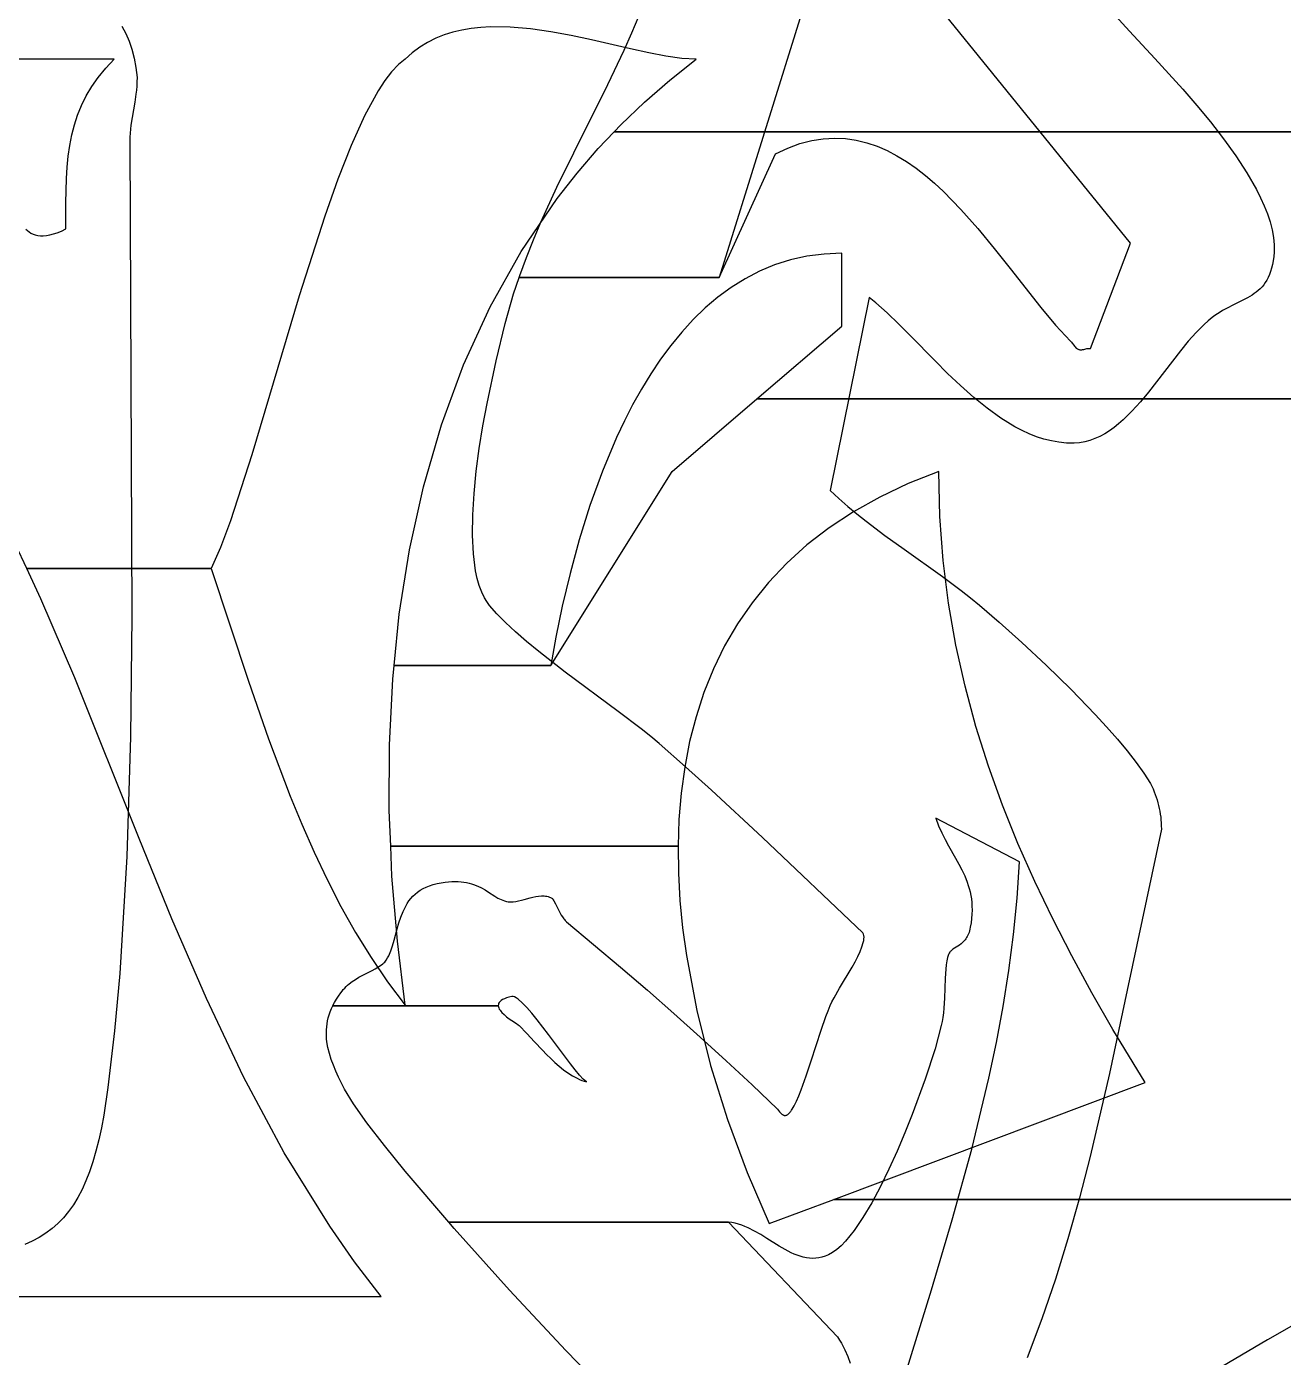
# Model space of a CAD drawing. Extents: x 111.8 to 210.7, y -80.1 to -34.2.
# Drawn here: x 196.335 to 198.163, y -74.166 to -72.232 of the extents above; entities that cross this region are included whole.
import ezdxf

# ---------------------------------------------------------------- set-up
doc = ezdxf.new("R2010")
doc.units = 0
doc.layers.add('BLACK', color=7, linetype='CONTINUOUS')

msp = doc.modelspace()

# ---------------------------------------------------------------- linework, layer by layer
at = {"layer": 'BLACK', "linetype": 'CONTINUOUS'}
for p, q in [((197.519593, -72.027651), (197.342323, -72.596505)), ((197.940281, -72.546234), (197.519593, -72.027651)), ((197.215194, -72.240719), (197.225906, -72.215505)), ((197.908531, -72.204922), (197.938844, -72.238388)), ((196.473466, -72.231218), (196.479167, -72.241472)), ((196.479167, -72.241472), (196.484148, -72.252583)), ((196.955048, -72.239663), (196.942307, -72.243644)), ((196.968177, -72.236573), (196.955048, -72.239663)), ((196.981655, -72.234316), (196.968177, -72.236573)), ((196.995442, -72.232834), (196.981655, -72.234316)), ((197.009501, -72.232068), (196.995442, -72.232834)), ((197.038277, -72.232456), (197.009501, -72.232068)), ((197.067673, -72.235013), (197.038277, -72.232456)), ((197.097379, -72.239276), (197.067673, -72.235013)), ((197.127085, -72.244778), (197.097379, -72.239276)), ((197.203954, -72.265781), (197.215194, -72.240719)), ((197.938844, -72.238388), (197.975917, -72.278179)), ((196.484148, -72.252583), (196.488348, -72.264545)), ((196.918141, -72.254513), (196.906795, -72.261517)), ((196.929992, -72.248575), (196.918141, -72.254513)), ((196.942307, -72.243644), (196.929992, -72.248575)), ((197.156481, -72.251055), (197.127085, -72.244778)), ((197.213104, -72.264074), (197.156481, -72.251055)), ((196.462538, -72.278956), (196.180393, -72.278956)), ((196.450122, -72.292191), (196.462538, -72.278956)), ((196.488348, -72.264545), (196.491706, -72.277351)), ((196.491706, -72.277351), (196.494162, -72.290993)), ((196.885767, -72.278954), (196.875849, -72.286884)), ((196.89599, -72.269644), (196.885767, -72.278954)), ((196.906795, -72.261517), (196.89599, -72.269644)), ((197.180265, -72.315592), (197.203954, -72.265781)), ((197.23971, -72.269887), (197.213104, -72.264074)), ((197.264767, -72.274614), (197.23971, -72.269887)), ((197.287964, -72.277791), (197.264767, -72.274614)), ((197.270341, -72.309426), (197.308991, -72.278954)), ((197.308991, -72.278954), (197.287964, -72.277791)), ((197.975917, -72.278179), (198.016338, -72.322683)), ((196.439255, -72.305476), (196.450122, -72.292191)), ((196.494162, -72.290993), (196.495656, -72.305464)), ((196.865937, -72.297346), (196.856038, -72.310184)), ((196.875849, -72.286884), (196.865937, -72.297346)), ((196.421758, -72.33241), (196.429835, -72.318866)), ((196.429835, -72.318866), (196.439255, -72.305476)), ((196.495201, -72.318016), (196.49468, -72.324061)), ((196.495537, -72.311823), (196.495201, -72.318016)), ((196.495656, -72.305464), (196.495537, -72.311823)), ((196.856038, -72.310184), (196.846158, -72.325244)), ((197.130656, -72.414935), (197.180265, -72.315592)), ((197.233718, -72.341286), (197.270341, -72.309426)), ((196.414921, -72.346161), (196.421758, -72.33241)), ((196.494003, -72.329979), (196.492308, -72.341508)), ((196.49468, -72.324061), (196.494003, -72.329979)), ((196.846158, -72.325244), (196.826483, -72.361408)), ((198.016338, -72.322683), (198.036739, -72.346198)), ((196.409221, -72.36017), (196.414921, -72.346161)), ((196.490364, -72.352758), (196.488421, -72.363884)), ((196.492308, -72.341508), (196.490364, -72.352758)), ((197.199085, -72.374476), (197.233718, -72.341286)), ((198.036739, -72.346198), (198.056698, -72.370287)), ((196.400817, -72.38917), (196.404554, -72.374489)), ((196.404554, -72.374489), (196.409221, -72.36017)), ((196.486726, -72.375041), (196.486049, -72.380679)), ((196.488421, -72.363884), (196.486726, -72.375041)), ((196.826483, -72.361408), (196.806963, -72.404599)), ((197.189327, -72.384765), (197.199085, -72.374476)), ((198.056698, -72.370287), (198.075788, -72.394748)), ((196.397906, -72.404264), (196.400817, -72.38917)), ((196.485192, -72.392173), (196.485073, -72.398068)), ((196.485528, -72.386384), (196.485192, -72.392173)), ((196.486049, -72.380679), (196.485528, -72.386384)), ((197.166401, -72.408939), (197.189327, -72.384765)), ((197.189327, -72.384765), (198.613942, -72.384765)), ((198.613942, -72.384765), (197.189327, -72.384765)), ((197.476834, -72.397319), (197.493548, -72.394657)), ((197.493548, -72.394657), (197.50989, -72.393723)), ((197.50989, -72.393723), (197.525872, -72.394427)), ((197.525872, -72.394427), (197.541505, -72.396677)), ((198.075788, -72.394748), (198.093584, -72.419379)), ((196.395719, -72.419824), (196.397906, -72.404264)), ((196.485073, -72.398068), (196.488049, -73.088961)), ((196.806963, -72.404599), (196.787649, -72.453576)), ((197.106224, -72.465025), (197.130656, -72.414935)), ((197.13563, -72.444616), (197.166401, -72.408939)), ((197.424343, -72.416589), (197.442243, -72.408194)), ((197.442243, -72.408194), (197.459736, -72.401801)), ((197.459736, -72.401801), (197.476834, -72.397319)), ((197.541505, -72.396677), (197.5568, -72.400383)), ((197.5568, -72.400383), (197.57177, -72.405453)), ((197.57177, -72.405453), (197.586426, -72.411796)), ((197.586426, -72.411796), (197.60078, -72.419321)), ((196.394152, -72.435899), (196.395719, -72.419824)), ((197.342323, -72.596505), (197.424343, -72.416589)), ((197.60078, -72.419321), (197.614843, -72.427937)), ((197.614843, -72.427937), (197.628627, -72.437553)), ((198.093584, -72.419379), (198.10966, -72.44398)), ((196.392137, -72.487744), (196.393102, -72.452544)), ((196.393102, -72.452544), (196.394152, -72.435899)), ((196.787649, -72.453576), (196.768594, -72.507099)), ((197.106731, -72.481449), (197.13563, -72.444616)), ((197.628627, -72.437553), (197.642144, -72.448078)), ((197.642144, -72.448078), (197.655405, -72.45942)), ((198.10966, -72.44398), (198.123588, -72.468348)), ((197.083031, -72.515766), (197.106224, -72.465025)), ((197.655405, -72.45942), (197.668421, -72.47149)), ((197.668421, -72.47149), (197.693769, -72.497444)), ((198.123588, -72.468348), (198.129613, -72.480382)), ((196.391999, -72.525838), (196.392137, -72.487744)), ((197.054396, -72.55835), (197.106731, -72.481449)), ((198.129613, -72.480382), (198.134942, -72.492282)), ((198.134942, -72.492282), (198.139521, -72.504023)), ((196.768594, -72.507099), (196.731466, -72.622825)), ((197.693769, -72.497444), (197.718279, -72.525213)), ((198.139521, -72.504023), (198.143297, -72.51558)), ((196.334019, -72.526138), (196.33623, -72.528257)), ((196.33623, -72.528257), (196.338686, -72.530176)), ((196.338686, -72.530176), (196.3414, -72.531863)), ((196.3414, -72.531863), (196.344386, -72.533285)), ((196.373963, -72.533112), (196.379584, -72.531253)), ((196.379584, -72.531253), (196.385591, -72.528839)), ((196.385591, -72.528839), (196.391999, -72.525838)), ((197.072133, -72.541468), (197.083031, -72.515766)), ((197.718279, -72.525213), (197.742045, -72.554066)), ((198.143297, -72.51558), (198.146216, -72.526928)), ((198.146216, -72.526928), (198.148226, -72.538041)), ((196.344386, -72.533285), (196.347655, -72.53441)), ((196.347655, -72.53441), (196.351222, -72.535205)), ((196.351222, -72.535205), (196.355099, -72.535639)), ((196.355099, -72.535639), (196.359298, -72.535679)), ((196.359298, -72.535679), (196.363834, -72.535293)), ((196.363834, -72.535293), (196.368718, -72.534448)), ((196.368718, -72.534448), (196.373963, -72.533112)), ((197.061823, -72.567438), (197.072133, -72.541468)), ((197.882073, -72.699693), (197.940281, -72.546234)), ((198.148226, -72.538041), (198.149272, -72.548895)), ((198.149272, -72.548895), (198.149302, -72.559464)), ((197.009088, -72.639177), (197.054396, -72.55835)), ((197.052196, -72.593709), (197.061823, -72.567438)), ((197.469745, -72.565513), (197.445814, -72.570869)), ((197.494669, -72.562224), (197.469745, -72.565513)), ((197.520608, -72.561105), (197.494669, -72.562224)), ((197.520608, -72.666913), (197.520608, -72.561105)), ((197.742045, -72.554066), (197.76516, -72.583276)), ((198.148691, -72.565932), (198.147855, -72.571957)), ((198.149302, -72.559464), (198.148691, -72.565932)), ((197.40086, -72.587367), (197.379797, -72.598302)), ((197.422859, -72.578188), (197.40086, -72.587367)), ((197.445814, -72.570869), (197.422859, -72.578188)), ((197.76516, -72.583276), (197.809808, -72.639851)), ((198.144086, -72.587591), (198.142436, -72.592061)), ((198.145545, -72.582765), (198.144086, -72.587591)), ((198.146804, -72.577561), (198.145545, -72.582765)), ((198.147855, -72.571957), (198.146804, -72.577561)), ((197.043344, -72.620318), (197.051266, -72.596505)), ((197.051266, -72.596505), (197.052196, -72.593709)), ((197.051266, -72.596505), (197.342323, -72.596505)), ((197.342323, -72.596505), (197.051266, -72.596505)), ((197.379797, -72.598302), (197.359651, -72.610891)), ((198.134086, -72.606816), (198.131603, -72.609832)), ((198.13642, -72.603552), (198.134086, -72.606816)), ((198.138594, -72.60002), (198.13642, -72.603552)), ((198.140603, -72.596196), (198.138594, -72.60002)), ((198.142436, -72.592061), (198.140603, -72.596196)), ((196.731466, -72.622825), (196.662582, -72.854277)), ((197.031215, -72.663178), (197.043344, -72.620318)), ((197.340403, -72.62503), (197.322033, -72.640615)), ((197.359651, -72.610891), (197.340403, -72.62503)), ((197.560358, -72.625445), (197.503719, -72.906068)), ((197.570051, -72.633248), (197.560358, -72.625445)), ((198.110705, -72.625861), (198.103853, -72.62946)), ((198.117221, -72.621972), (198.110705, -72.625861)), ((198.120332, -72.619863), (198.117221, -72.621972)), ((198.123334, -72.617617), (198.120332, -72.619863)), ((198.126218, -72.615211), (198.123334, -72.617617)), ((198.128978, -72.612623), (198.126218, -72.615211)), ((198.131603, -72.609832), (198.128978, -72.612623)), ((196.970496, -72.723466), (197.009088, -72.639177)), ((197.322033, -72.640615), (197.304522, -72.657543)), ((197.586489, -72.64798), (197.570051, -72.633248)), ((197.603306, -72.664147), (197.586489, -72.64798)), ((197.809808, -72.639851), (197.831528, -72.665759)), ((198.070608, -72.646732), (198.066836, -72.649197)), ((198.074387, -72.644435), (198.070608, -72.646732)), ((198.081929, -72.640255), (198.074387, -72.644435)), ((198.089399, -72.636482), (198.081929, -72.640255)), ((198.103853, -72.62946), (198.089399, -72.636482)), ((197.017753, -72.717635), (197.031215, -72.663178)), ((197.304522, -72.657543), (197.287851, -72.675712)), ((197.397166, -72.772719), (197.520608, -72.666913)), ((197.620507, -72.681379), (197.603306, -72.664147)), ((197.831528, -72.665759), (197.852968, -72.689109)), ((198.047551, -72.664583), (198.035944, -72.676123)), ((198.05342, -72.65942), (198.047551, -72.664583)), ((198.059344, -72.654714), (198.05342, -72.65942)), ((198.063078, -72.65185), (198.059344, -72.654714)), ((198.066836, -72.649197), (198.063078, -72.65185)), ((197.287851, -72.675712), (197.272, -72.695017)), ((197.656076, -72.717568), (197.620507, -72.681379)), ((198.035944, -72.676123), (198.024462, -72.68902)), ((197.272, -72.695017), (197.256949, -72.715355)), ((197.852968, -72.689109), (197.854369, -72.690594)), ((197.854369, -72.690594), (197.855619, -72.69206)), ((197.855619, -72.69206), (197.857805, -72.694856)), ((197.857805, -72.694856), (197.858811, -72.696147)), ((197.858811, -72.696147), (197.859805, -72.697341)), ((197.859805, -72.697341), (197.860823, -72.69842)), ((197.860823, -72.69842), (197.861351, -72.698909)), ((197.861351, -72.698909), (197.861898, -72.699362)), ((197.861898, -72.699362), (197.862468, -72.699776)), ((197.862468, -72.699776), (197.863067, -72.700149)), ((197.863067, -72.700149), (197.863697, -72.700479)), ((197.863697, -72.700479), (197.864363, -72.700762)), ((197.864363, -72.700762), (197.86507, -72.700998)), ((197.86507, -72.700998), (197.865822, -72.701182)), ((197.865822, -72.701182), (197.866624, -72.701313)), ((197.866624, -72.701313), (197.867479, -72.701388)), ((197.867479, -72.701388), (197.868392, -72.701405)), ((197.868392, -72.701405), (197.869368, -72.701361)), ((197.869368, -72.701361), (197.870411, -72.701255)), ((197.870411, -72.701255), (197.871525, -72.701083)), ((197.871525, -72.701083), (197.872715, -72.700843)), ((197.872715, -72.700843), (197.873984, -72.700533)), ((197.873984, -72.700533), (197.875338, -72.700151)), ((197.875338, -72.700151), (197.876781, -72.699693)), ((197.876781, -72.699693), (197.882073, -72.699693)), ((198.013041, -72.702959), (197.966739, -72.762862)), ((198.024462, -72.68902), (198.013041, -72.702959)), ((196.93831, -72.810752), (196.970496, -72.723466)), ((197.004602, -72.779657), (197.017753, -72.717635)), ((197.256949, -72.715355), (197.24268, -72.736623)), ((197.674452, -72.735788), (197.656076, -72.717568)), ((197.24268, -72.736623), (197.229174, -72.758718)), ((197.693226, -72.753602), (197.674452, -72.735788)), ((197.229174, -72.758718), (197.216409, -72.781536)), ((197.712404, -72.77064), (197.693226, -72.753602)), ((197.966739, -72.762862), (197.954699, -72.777305)), ((196.998656, -72.812246), (197.004602, -72.779657)), ((197.216409, -72.781536), (197.204368, -72.804974)), ((197.273722, -72.878528), (197.397166, -72.772719)), ((197.397166, -72.772719), (198.825559, -72.772719)), ((198.825559, -72.772719), (197.397166, -72.772719)), ((197.731989, -72.786535), (197.712404, -72.77064)), ((197.954699, -72.777305), (197.942348, -72.790907)), ((197.751984, -72.800919), (197.731989, -72.786535)), ((197.762137, -72.807428), (197.751984, -72.800919)), ((197.942348, -72.790907), (197.929625, -72.803354)), ((196.91222, -72.900569), (196.93831, -72.810752)), ((196.993403, -72.845214), (196.998656, -72.812246)), ((197.204368, -72.804974), (197.193032, -72.828929)), ((197.772395, -72.813422), (197.762137, -72.807428)), ((197.782756, -72.818854), (197.772395, -72.813422)), ((197.793223, -72.823678), (197.782756, -72.818854)), ((197.909708, -72.819172), (197.902816, -72.823527)), ((197.916468, -72.814332), (197.909708, -72.819172)), ((197.923105, -72.809046), (197.916468, -72.814332)), ((197.929625, -72.803354), (197.923105, -72.809046)), ((197.193032, -72.828929), (197.172392, -72.877974)), ((197.803796, -72.827848), (197.793223, -72.823678)), ((197.814475, -72.831318), (197.803796, -72.827848)), ((197.82526, -72.834042), (197.814475, -72.831318)), ((197.836152, -72.835973), (197.82526, -72.834042)), ((197.847152, -72.837067), (197.836152, -72.835973)), ((197.85826, -72.837276), (197.847152, -72.837067)), ((197.866106, -72.836655), (197.85826, -72.837276)), ((197.873774, -72.835313), (197.866106, -72.836655)), ((197.88127, -72.83329), (197.873774, -72.835313)), ((197.888605, -72.830625), (197.88127, -72.83329)), ((197.895784, -72.827358), (197.888605, -72.830625)), ((197.902816, -72.823527), (197.895784, -72.827358)), ((196.662582, -72.854277), (196.631653, -72.950165)), ((196.98905, -72.878058), (196.993403, -72.845214)), ((196.985802, -72.910274), (196.98905, -72.878058)), ((197.097379, -73.160679), (197.273722, -72.878528)), ((197.172392, -72.877974), (197.154336, -72.927847)), ((197.661686, -72.878528), (197.617035, -72.896078)), ((197.663313, -72.943848), (197.661686, -72.878528)), ((197.617035, -72.896078), (197.575607, -72.915605)), ((196.891917, -72.992452), (196.91222, -72.900569)), ((196.983863, -72.941359), (196.985802, -72.910274)), ((197.503719, -72.906068), (197.5163, -72.917765)), ((197.5163, -72.917765), (197.529211, -72.929074)), ((197.575607, -72.915605), (197.537317, -72.937017)), ((197.154336, -72.927847), (197.138708, -72.977719)), ((197.537317, -72.937017), (197.502081, -72.960225)), ((197.529211, -72.929074), (197.542409, -72.940043)), ((196.33531, -73.019601), (196.303213, -72.951406)), ((196.631653, -72.950165), (196.617247, -72.988809)), ((196.98344, -72.970808), (196.983863, -72.941359)), ((197.542409, -72.940043), (197.55585, -72.950716)), ((197.55585, -72.950716), (197.583296, -72.971366)), ((197.668092, -73.007618), (197.663313, -72.943848)), ((196.984738, -72.998118), (196.98344, -72.970808)), ((197.502081, -72.960225), (197.469816, -72.985137)), ((197.583296, -72.971366), (197.611206, -72.991396)), ((196.617247, -72.988809), (196.603616, -73.019601)), ((196.877089, -73.085937), (196.891917, -72.992452)), ((197.138708, -72.977719), (197.125353, -73.026765)), ((197.469816, -72.985137), (197.440438, -73.011664)), ((197.611206, -72.991396), (197.667058, -73.031083)), ((196.987962, -73.022784), (196.984738, -72.998118)), ((197.440438, -73.011664), (197.413863, -73.039715)), ((197.675867, -73.069941), (197.668092, -73.007618)), ((196.356004, -73.063567), (196.33531, -73.019601)), ((196.33531, -73.019601), (196.603616, -73.019601)), ((196.603616, -73.019601), (196.33531, -73.019601)), ((196.603616, -73.019601), (196.657622, -73.183271)), ((196.99036, -73.033969), (196.987962, -73.022784)), ((196.993317, -73.044304), (196.99036, -73.033969)), ((197.125353, -73.026765), (197.114117, -73.074157)), ((197.667058, -73.031083), (197.694317, -73.051485)), ((196.996859, -73.053726), (196.993317, -73.044304)), ((197.00101, -73.062172), (196.996859, -73.053726)), ((197.413863, -73.039715), (197.390007, -73.0692)), ((197.694317, -73.051485), (197.707631, -73.061989)), ((196.405231, -73.178312), (196.356004, -73.063567)), ((197.004367, -73.067525), (197.00101, -73.062172)), ((197.008455, -73.073153), (197.004367, -73.067525)), ((197.018652, -73.085158), (197.008455, -73.073153)), ((197.390007, -73.0692), (197.368785, -73.100028)), ((197.686483, -73.130921), (197.675867, -73.069941)), ((197.707631, -73.061989), (197.720677, -73.072755)), ((197.720677, -73.072755), (197.74927, -73.097462)), ((196.488049, -73.088961), (196.486391, -73.264397)), ((196.869459, -73.160676), (196.877089, -73.085937)), ((197.031252, -73.09803), (197.018652, -73.085158)), ((197.114117, -73.074157), (197.104844, -73.11907)), ((197.045906, -73.111616), (197.031252, -73.09803)), ((197.062266, -73.12576), (197.045906, -73.111616)), ((197.368785, -73.100028), (197.350114, -73.132109)), ((197.74927, -73.097462), (197.782234, -73.127036)), ((197.079982, -73.140307), (197.062266, -73.12576)), ((197.104844, -73.11907), (197.097379, -73.160676)), ((197.699786, -73.190661), (197.686483, -73.130921)), ((197.782234, -73.127036), (197.817741, -73.160145)), ((197.118088, -73.16999), (197.079982, -73.140307)), ((197.350114, -73.132109), (197.33391, -73.165352)), ((196.867428, -73.180559), (196.869459, -73.160676)), ((196.869459, -73.160676), (197.097379, -73.160676)), ((197.097379, -73.160676), (196.869459, -73.160676)), ((197.097379, -73.160676), (197.097379, -73.160679)), ((197.195231, -73.227371), (197.118088, -73.16999)), ((197.33391, -73.165352), (197.320089, -73.199668)), ((197.817741, -73.160145), (197.853961, -73.195456)), ((196.498982, -73.411831), (196.405231, -73.178312)), ((196.657622, -73.183271), (196.686691, -73.266966)), ((196.862624, -73.275853), (196.867428, -73.180559)), ((197.320089, -73.199668), (197.308567, -73.234964)), ((197.71562, -73.249264), (197.699786, -73.190661)), ((197.853961, -73.195456), (197.889065, -73.231635)), ((197.228686, -73.252589), (197.195231, -73.227371)), ((197.308567, -73.234964), (197.29926, -73.271153)), ((197.889065, -73.231635), (197.905627, -73.249633)), ((196.486391, -73.264397), (196.48098, -73.438004)), ((196.686691, -73.266966), (196.71824, -73.350248)), ((197.242914, -73.263788), (197.228686, -73.252589)), ((197.25501, -73.273839), (197.242914, -73.263788)), ((197.733831, -73.306834), (197.71562, -73.249264)), ((197.905627, -73.249633), (197.921223, -73.267348)), ((196.862365, -73.371353), (196.862624, -73.275853)), ((197.293354, -73.307692), (197.25501, -73.273839)), ((197.29926, -73.271153), (197.292084, -73.308141)), ((197.921223, -73.267348), (197.935626, -73.284614)), ((197.935626, -73.284614), (197.948607, -73.301264)), ((197.948607, -73.301264), (197.959936, -73.31713)), ((197.292084, -73.308141), (197.286955, -73.345841)), ((197.331078, -73.341762), (197.293354, -73.307692)), ((197.754264, -73.363475), (197.733831, -73.306834)), ((197.959936, -73.31713), (197.969386, -73.332047)), ((197.405161, -73.41043), (197.331078, -73.341762)), ((197.969386, -73.332047), (197.971308, -73.336017)), ((197.971308, -73.336017), (197.973107, -73.33999)), ((197.973107, -73.33999), (197.974781, -73.343971)), ((197.974781, -73.343971), (197.976331, -73.347963)), ((196.71824, -73.350248), (196.735202, -73.391347)), ((197.286955, -73.345841), (197.28379, -73.38416)), ((197.776762, -73.419288), (197.754264, -73.363475)), ((197.976331, -73.347963), (197.977757, -73.351972)), ((197.977757, -73.351972), (197.97906, -73.355999)), ((197.97906, -73.355999), (197.980238, -73.36005)), ((197.980238, -73.36005), (197.981292, -73.364128)), ((196.864523, -73.423009), (196.862365, -73.371353)), ((197.778886, -73.445818), (197.657177, -73.382318)), ((197.657177, -73.382318), (197.661375, -73.393344)), ((197.981292, -73.364128), (197.982222, -73.368237)), ((197.982222, -73.368237), (197.983028, -73.372381)), ((197.983028, -73.372381), (197.98371, -73.376563)), ((197.98371, -73.376563), (197.984269, -73.380788)), ((197.984269, -73.380788), (197.984703, -73.38506)), ((196.735202, -73.391347), (196.753095, -73.431877)), ((197.28379, -73.38416), (197.282504, -73.423009)), ((197.661375, -73.393344), (197.665957, -73.403681)), ((197.985261, -73.398193), (197.93561, -73.632597)), ((197.984703, -73.38506), (197.985013, -73.389382)), ((197.985013, -73.389382), (197.985199, -73.393759)), ((197.985199, -73.393759), (197.985261, -73.398193)), ((196.546504, -73.528745), (196.498982, -73.411831)), ((197.551344, -73.549005), (197.405161, -73.41043)), ((197.665957, -73.403681), (197.67081, -73.413444)), ((197.67081, -73.413444), (197.675822, -73.422749)), ((197.801173, -73.474379), (197.776762, -73.419288)), ((196.48098, -73.438004), (196.470423, -73.608324)), ((196.753095, -73.431877), (196.772021, -73.471684)), ((196.866343, -73.466595), (196.864523, -73.423009)), ((196.864523, -73.423009), (197.282504, -73.423009)), ((197.282504, -73.423009), (196.864523, -73.423009)), ((197.282504, -73.423009), (197.283012, -73.462296)), ((197.675822, -73.422749), (197.685873, -73.440454)), ((197.685873, -73.440454), (197.690687, -73.449085)), ((197.690687, -73.449085), (197.695211, -73.457724)), ((197.695211, -73.457724), (197.699332, -73.466487)), ((197.775467, -73.498777), (197.778886, -73.445818)), ((196.772021, -73.471684), (196.792084, -73.510612)), ((196.874247, -73.561113), (196.866343, -73.466595)), ((196.921155, -73.480647), (196.92648, -73.478961)), ((196.92648, -73.478961), (196.932219, -73.477568)), ((196.932219, -73.477568), (196.938019, -73.476465)), ((196.938019, -73.476465), (196.943523, -73.475627)), ((196.943523, -73.475627), (196.948742, -73.47504)), ((196.948742, -73.47504), (196.953691, -73.47469)), ((196.953691, -73.47469), (196.958382, -73.474562)), ((196.958382, -73.474562), (196.962828, -73.474644)), ((196.962828, -73.474644), (196.967042, -73.47492)), ((196.967042, -73.47492), (196.971039, -73.475377)), ((196.971039, -73.475377), (196.974829, -73.476)), ((196.974829, -73.476), (196.978428, -73.476777)), ((196.978428, -73.476777), (196.981847, -73.477691)), ((196.981847, -73.477691), (196.9851, -73.478731)), ((196.9851, -73.478731), (196.991159, -73.481126)), ((197.283012, -73.462296), (197.285233, -73.501933)), ((197.699332, -73.466487), (197.702937, -73.475491)), ((197.702937, -73.475491), (197.704511, -73.480119)), ((197.82734, -73.528849), (197.801173, -73.474379)), ((196.891162, -73.502809), (196.893867, -73.499345)), ((196.893867, -73.499345), (196.896831, -73.496047)), ((196.896831, -73.496047), (196.900075, -73.492932)), ((196.900075, -73.492932), (196.903616, -73.490015)), ((196.903616, -73.490015), (196.907476, -73.487312)), ((196.907476, -73.487312), (196.911673, -73.484839)), ((196.911673, -73.484839), (196.916226, -73.482612)), ((196.916226, -73.482612), (196.921155, -73.480647)), ((196.991159, -73.481126), (196.996711, -73.483852)), ((196.996711, -73.483852), (197.00186, -73.486794)), ((197.00186, -73.486794), (197.006711, -73.489841)), ((197.006711, -73.489841), (197.015935, -73.495799)), ((197.015935, -73.495799), (197.020518, -73.498486)), ((197.020518, -73.498486), (197.025221, -73.500827)), ((197.058754, -73.500724), (197.067156, -73.498404)), ((197.067156, -73.498404), (197.071369, -73.497346)), ((197.071369, -73.497346), (197.075559, -73.496455)), ((197.075559, -73.496455), (197.079702, -73.495805)), ((197.079702, -73.495805), (197.083775, -73.495468)), ((197.083775, -73.495468), (197.085779, -73.495441)), ((197.085779, -73.495441), (197.087756, -73.495519)), ((197.087756, -73.495519), (197.089704, -73.495713)), ((197.089704, -73.495713), (197.09162, -73.496032)), ((197.09162, -73.496032), (197.093501, -73.496484)), ((197.093501, -73.496484), (197.095344, -73.497079)), ((197.095344, -73.497079), (197.097147, -73.497826)), ((197.097147, -73.497826), (197.098906, -73.498734)), ((197.098906, -73.498734), (197.09917, -73.498803)), ((197.09917, -73.498803), (197.099464, -73.499004)), ((197.099464, -73.499004), (197.099788, -73.499332)), ((197.099788, -73.499332), (197.100141, -73.499778)), ((197.704511, -73.480119), (197.705914, -73.48485)), ((197.705914, -73.48485), (197.707132, -73.4897)), ((197.707132, -73.4897), (197.708151, -73.494683)), ((197.708151, -73.494683), (197.708957, -73.499813)), ((197.770266, -73.551501), (197.775467, -73.498777)), ((196.792084, -73.510612), (196.813386, -73.548508)), ((196.879302, -73.526185), (196.882553, -73.518005)), ((196.882553, -73.518005), (196.884413, -73.514037)), ((196.884413, -73.514037), (196.886454, -73.51017)), ((196.886454, -73.51017), (196.888698, -73.506422)), ((196.888698, -73.506422), (196.891162, -73.502809)), ((197.025221, -73.500827), (197.030149, -73.502712)), ((197.030149, -73.502712), (197.03273, -73.503447)), ((197.03273, -73.503447), (197.035406, -73.504026)), ((197.035406, -73.504026), (197.037165, -73.504214)), ((197.037165, -73.504214), (197.038968, -73.504287)), ((197.038968, -73.504287), (197.040811, -73.504254)), ((197.040811, -73.504254), (197.042693, -73.504124)), ((197.042693, -73.504124), (197.046557, -73.503614)), ((197.046557, -73.503614), (197.050537, -73.502827)), ((197.050537, -73.502827), (197.054611, -73.50184)), ((197.054611, -73.50184), (197.058754, -73.500724)), ((197.100141, -73.499778), (197.100935, -73.501002)), ((197.100935, -73.501002), (197.101842, -73.50262)), ((197.101842, -73.50262), (197.103976, -73.506827)), ((197.103976, -73.506827), (197.106513, -73.511964)), ((197.106513, -73.511964), (197.109423, -73.517596)), ((197.109423, -73.517596), (197.111007, -73.520463)), ((197.285233, -73.501933), (197.28908, -73.541828)), ((197.708957, -73.499813), (197.709535, -73.505105)), ((197.709535, -73.505105), (197.709872, -73.510573)), ((197.709954, -73.516232), (197.709767, -73.522097)), ((197.709872, -73.510573), (197.709954, -73.516232)), ((196.596453, -73.644523), (196.546504, -73.528745)), ((196.874135, -73.543068), (196.876548, -73.534582)), ((196.876548, -73.534582), (196.879302, -73.526185)), ((197.111007, -73.520463), (197.112673, -73.523291)), ((197.112673, -73.523291), (197.114417, -73.526026)), ((197.114417, -73.526026), (197.116234, -73.528614)), ((197.116234, -73.528614), (197.117169, -73.529835)), ((197.117169, -73.529835), (197.11812, -73.531)), ((197.11812, -73.531), (197.119089, -73.5321)), ((197.119089, -73.5321), (197.120073, -73.53313)), ((197.120073, -73.53313), (197.198911, -73.599152)), ((197.708528, -73.5345), (197.707448, -73.541068)), ((197.709296, -73.528181), (197.708528, -73.5345)), ((197.709767, -73.522097), (197.709296, -73.528181)), ((197.855109, -73.582803), (197.82734, -73.528849)), ((196.813386, -73.548508), (196.836032, -73.585215)), ((196.869711, -73.559795), (196.874135, -73.543068)), ((197.28908, -73.541828), (197.294471, -73.581891)), ((197.552168, -73.550863), (197.551344, -73.549005)), ((197.552669, -73.552955), (197.552168, -73.550863)), ((197.552864, -73.555267), (197.552669, -73.552955)), ((197.55277, -73.557785), (197.552864, -73.555267)), ((197.702029, -73.556108), (197.700999, -73.557687)), ((197.703007, -73.554404), (197.702029, -73.556108)), ((197.703926, -73.552567), (197.703007, -73.554404)), ((197.704782, -73.550587), (197.703926, -73.552567)), ((197.705567, -73.548456), (197.704782, -73.550587)), ((197.706278, -73.546165), (197.705567, -73.548456)), ((197.706907, -73.543705), (197.706278, -73.546165)), ((197.707448, -73.541068), (197.706907, -73.543705)), ((197.763421, -73.604), (197.770266, -73.551501)), ((196.861758, -73.582358), (196.864791, -73.575345)), ((196.864791, -73.575345), (196.867391, -73.567781)), ((196.867391, -73.567781), (196.869711, -73.559795)), ((196.885767, -73.654444), (196.874247, -73.561113)), ((197.543716, -73.583654), (197.547119, -73.576429)), ((197.547119, -73.576429), (197.549855, -73.569635)), ((197.549855, -73.569635), (197.551785, -73.563382)), ((197.551785, -73.563382), (197.552404, -73.560495)), ((197.552404, -73.560495), (197.55277, -73.557785)), ((197.678365, -73.576445), (197.677579, -73.577414)), ((197.67922, -73.575535), (197.678365, -73.576445)), ((197.68014, -73.574674), (197.67922, -73.575535)), ((197.682147, -73.573066), (197.68014, -73.574674)), ((197.691573, -73.566865), (197.682147, -73.573066)), ((197.694046, -73.565024), (197.691573, -73.566865)), ((197.695268, -73.564012), (197.694046, -73.565024)), ((197.696472, -73.562927), (197.695268, -73.564012)), ((197.697653, -73.561761), (197.696472, -73.562927)), ((197.698805, -73.560505), (197.697653, -73.561761)), ((197.699922, -73.55915), (197.698805, -73.560505)), ((197.700999, -73.557687), (197.699922, -73.55915)), ((196.836032, -73.585215), (196.860125, -73.620578)), ((196.849688, -73.596716), (196.853014, -73.594212)), ((196.853014, -73.594212), (196.854498, -73.592905)), ((196.854498, -73.592905), (196.855852, -73.591553)), ((196.855852, -73.591553), (196.857067, -73.590151)), ((196.857067, -73.590151), (196.858135, -73.588693)), ((196.858135, -73.588693), (196.86003, -73.585618)), ((196.86003, -73.585618), (196.861758, -73.582358)), ((197.294471, -73.581891), (197.309548, -73.662159)), ((197.535468, -73.598945), (197.539786, -73.591197)), ((197.539786, -73.591197), (197.543716, -73.583654)), ((197.672454, -73.595644), (197.671812, -73.601715)), ((197.67329, -73.590072), (197.672454, -73.595644)), ((197.674358, -73.585082), (197.67329, -73.590072)), ((197.675698, -73.580755), (197.674358, -73.585082)), ((197.67624, -73.57956), (197.675698, -73.580755)), ((197.676869, -73.578449), (197.67624, -73.57956)), ((197.677579, -73.577414), (197.676869, -73.578449)), ((197.884324, -73.636344), (197.855109, -73.582803)), ((196.470423, -73.608324), (196.462778, -73.691797)), ((196.813406, -73.616745), (196.818267, -73.613808)), ((196.818267, -73.613808), (196.823167, -73.611087)), ((196.823167, -73.611087), (196.828039, -73.608537)), ((196.828039, -73.608537), (196.837439, -73.603762)), ((196.837439, -73.603762), (196.841835, -73.601444)), ((196.841835, -73.601444), (196.84594, -73.599111)), ((196.84594, -73.599111), (196.849688, -73.596716)), ((197.198911, -73.599152), (197.23788, -73.632612)), ((197.517113, -73.629745), (197.535468, -73.598945)), ((197.670954, -73.615032), (197.670406, -73.629372)), ((197.671812, -73.601715), (197.670954, -73.615032)), ((197.755073, -73.656285), (197.763421, -73.604)), ((196.79199, -73.636318), (196.793779, -73.633899)), ((196.793779, -73.633899), (196.795668, -73.631597)), ((196.795668, -73.631597), (196.79765, -73.629408)), ((196.79765, -73.629408), (196.799715, -73.627326)), ((196.799715, -73.627326), (196.801856, -73.625345)), ((196.801856, -73.625345), (196.804064, -73.623458)), ((196.804064, -73.623458), (196.80865, -73.619947)), ((196.80865, -73.619947), (196.813406, -73.616745)), ((196.860125, -73.620578), (196.885767, -73.654444)), ((197.23788, -73.632612), (197.276508, -73.666414)), ((197.509238, -73.643454), (197.517113, -73.629745)), ((197.670406, -73.629372), (197.669858, -73.644085)), ((197.93561, -73.632597), (197.909963, -73.753427)), ((196.650329, -73.758235), (196.596453, -73.644523)), ((196.780605, -73.654823), (196.782995, -73.650258)), ((196.782995, -73.650258), (196.785683, -73.645654)), ((196.785683, -73.645654), (196.788678, -73.641008)), ((196.788678, -73.641008), (196.79199, -73.636318)), ((197.021077, -73.653483), (197.020983, -73.655052)), ((197.021515, -73.651945), (197.021077, -73.653483)), ((197.022326, -73.650446), (197.021515, -73.651945)), ((197.023536, -73.648993), (197.022326, -73.650446)), ((197.025172, -73.647592), (197.023536, -73.648993)), ((197.027262, -73.64625), (197.025172, -73.647592)), ((197.029832, -73.644974), (197.027262, -73.64625)), ((197.03291, -73.643771), (197.029832, -73.644974)), ((197.036523, -73.642647), (197.03291, -73.643771)), ((197.040698, -73.64161), (197.036523, -73.642647)), ((197.042578, -73.641688), (197.040698, -73.64161)), ((197.044736, -73.642396), (197.042578, -73.641688)), ((197.047152, -73.643693), (197.044736, -73.642396)), ((197.049808, -73.645542), (197.047152, -73.643693)), ((197.055772, -73.650743), (197.049808, -73.645542)), ((197.062485, -73.657691), (197.055772, -73.650743)), ((197.503719, -73.654839), (197.506114, -73.649494)), ((197.506114, -73.649494), (197.509238, -73.643454)), ((197.669858, -73.644085), (197.669001, -73.658518)), ((197.914832, -73.689574), (197.884324, -73.636344)), ((196.772803, -73.677145), (196.773841, -73.67274)), ((196.773841, -73.67274), (196.775131, -73.668307)), ((196.775131, -73.668307), (196.776683, -73.663846)), ((196.776683, -73.663846), (196.778504, -73.659352)), ((196.778504, -73.659352), (196.780499, -73.655052)), ((196.780499, -73.655052), (196.780605, -73.654823)), ((196.780499, -73.655052), (197.020983, -73.655052)), ((197.020983, -73.655052), (196.780499, -73.655052)), ((197.020983, -73.655052), (197.021207, -73.656647)), ((197.021207, -73.656647), (197.021722, -73.65826)), ((197.021722, -73.65826), (197.0225, -73.659885)), ((197.0225, -73.659885), (197.023515, -73.661514)), ((197.023515, -73.661514), (197.024739, -73.663142)), ((197.024739, -73.663142), (197.026146, -73.664761)), ((197.026146, -73.664761), (197.029396, -73.667945)), ((197.029396, -73.667945), (197.03305, -73.671014)), ((197.03305, -73.671014), (197.036889, -73.673911)), ((197.069801, -73.666082), (197.062485, -73.657691)), ((197.077579, -73.675608), (197.069801, -73.666082)), ((197.276508, -73.666414), (197.314764, -73.700588)), ((197.309548, -73.662159), (197.329791, -73.742013)), ((197.490572, -73.690681), (197.497424, -73.670977)), ((197.497424, -73.670977), (197.500653, -73.662375)), ((197.500653, -73.662375), (197.503719, -73.654839)), ((197.667523, -73.672021), (197.666454, -73.67822)), ((197.668359, -73.665426), (197.667523, -73.672021)), ((197.669001, -73.658518), (197.668359, -73.665426)), ((197.74536, -73.708369), (197.755073, -73.656285)), ((196.462778, -73.691797), (196.453323, -73.773901)), ((196.770985, -73.694543), (196.771107, -73.690222)), ((196.771107, -73.690222), (196.771445, -73.685884)), ((196.771445, -73.685884), (196.772007, -73.681525)), ((196.772007, -73.681525), (196.772803, -73.677145)), ((197.036889, -73.673911), (197.040698, -73.676584)), ((197.040698, -73.676584), (197.047354, -73.681039)), ((197.047354, -73.681039), (197.049767, -73.682712)), ((197.049767, -73.682712), (197.051281, -73.683943)), ((197.051281, -73.683943), (197.062324, -73.695389)), ((197.093945, -73.696842), (197.077579, -73.675608)), ((197.475937, -73.735206), (197.490572, -73.690681)), ((197.665115, -73.683943), (197.656113, -73.717584)), ((197.666454, -73.67822), (197.665115, -73.683943)), ((197.961673, -73.766789), (197.914832, -73.689574)), ((196.771068, -73.698849), (196.770985, -73.694543)), ((196.771348, -73.703142), (196.771068, -73.698849)), ((196.771815, -73.707425), (196.771348, -73.703142)), ((196.773276, -73.71597), (196.771815, -73.707425)), ((197.062324, -73.695389), (197.073647, -73.707549)), ((197.073647, -73.707549), (197.085279, -73.719894)), ((197.125902, -73.739464), (197.093945, -73.696842)), ((197.314764, -73.700588), (197.352617, -73.735164)), ((197.734423, -73.760263), (197.74536, -73.708369)), ((196.775376, -73.724504), (196.773276, -73.71597)), ((196.778042, -73.733045), (196.775376, -73.724504)), ((197.085279, -73.719894), (197.091221, -73.725972)), ((197.091221, -73.725972), (197.097252, -73.731899)), ((197.656113, -73.717584), (197.641716, -73.762077)), ((196.7812, -73.741614), (196.778042, -73.733045)), ((196.784776, -73.750229), (196.7812, -73.741614)), ((196.788698, -73.75891), (196.784776, -73.750229)), ((197.097252, -73.731899), (197.103377, -73.737608)), ((197.103377, -73.737608), (197.109598, -73.743035)), ((197.109598, -73.743035), (197.11592, -73.748113)), ((197.11592, -73.748113), (197.122347, -73.752776)), ((197.132893, -73.748366), (197.125902, -73.739464)), ((197.139198, -73.755954), (197.132893, -73.748366)), ((197.329791, -73.742013), (197.354528, -73.820731)), ((197.352617, -73.735164), (197.390036, -73.770175)), ((197.468527, -73.757235), (197.475937, -73.735206)), ((196.70963, -73.86895), (196.650329, -73.758235)), ((196.797281, -73.776547), (196.788698, -73.75891)), ((197.122347, -73.752776), (197.128882, -73.756959)), ((197.128882, -73.756959), (197.135529, -73.760595)), ((197.135529, -73.760595), (197.138897, -73.762187)), ((197.138897, -73.762187), (197.142293, -73.763618)), ((197.144674, -73.761922), (197.139198, -73.755954)), ((197.142293, -73.763618), (197.14572, -73.76488)), ((197.149177, -73.765964), (197.144674, -73.761922)), ((197.14572, -73.76488), (197.149177, -73.765964)), ((197.390036, -73.770175), (197.42699, -73.805651)), ((197.461303, -73.77725), (197.468527, -73.757235)), ((197.508853, -73.936595), (197.961673, -73.766789)), ((197.641716, -73.762077), (197.622978, -73.813144)), ((197.709432, -73.863528), (197.734423, -73.760263)), ((197.909963, -73.753427), (197.881742, -73.874443)), ((196.453323, -73.773901), (196.447314, -73.814278)), ((196.810312, -73.797845), (196.797281, -73.776547)), ((197.45445, -73.793853), (197.457818, -73.786065)), ((197.457818, -73.786065), (197.461303, -73.77725)), ((196.829962, -73.825387), (196.810312, -73.797845)), ((197.42699, -73.805651), (197.428448, -73.80754)), ((197.428448, -73.80754), (197.429853, -73.809232)), ((197.445989, -73.80896), (197.446698, -73.807947)), ((197.446698, -73.807947), (197.44742, -73.806845)), ((197.44742, -73.806845), (197.448156, -73.805651)), ((197.448156, -73.805651), (197.451222, -73.80044)), ((197.451222, -73.80044), (197.45445, -73.793853)), ((196.447314, -73.814278), (196.443866, -73.832793)), ((196.855348, -73.858223), (196.829962, -73.825387)), ((197.354528, -73.820731), (197.383088, -73.897589)), ((197.429853, -73.809232), (197.430537, -73.81)), ((197.430537, -73.81), (197.43121, -73.810715)), ((197.43121, -73.810715), (197.431874, -73.811374)), ((197.431874, -73.811374), (197.432529, -73.811976)), ((197.432529, -73.811976), (197.433177, -73.81252)), ((197.433177, -73.81252), (197.433817, -73.813005)), ((197.433817, -73.813005), (197.434452, -73.813429)), ((197.434452, -73.813429), (197.435082, -73.81379)), ((197.435082, -73.81379), (197.435708, -73.814087)), ((197.435708, -73.814087), (197.436331, -73.814319)), ((197.436331, -73.814319), (197.436953, -73.814484)), ((197.436953, -73.814484), (197.437573, -73.814581)), ((197.437573, -73.814581), (197.438193, -73.814608)), ((197.438193, -73.814608), (197.438814, -73.814563)), ((197.438814, -73.814563), (197.439438, -73.814446)), ((197.439438, -73.814446), (197.440064, -73.814255)), ((197.440064, -73.814255), (197.440694, -73.813988)), ((197.440694, -73.813988), (197.441328, -73.813645)), ((197.441328, -73.813645), (197.441969, -73.813222)), ((197.441969, -73.813222), (197.442616, -73.81272)), ((197.442616, -73.81272), (197.443272, -73.812137)), ((197.443272, -73.812137), (197.443935, -73.81147)), ((197.443935, -73.81147), (197.444609, -73.81072)), ((197.444609, -73.81072), (197.445293, -73.809883)), ((197.445293, -73.809883), (197.445989, -73.80896)), ((197.622978, -73.813144), (197.61231, -73.839805)), ((196.443866, -73.832793), (196.440099, -73.850232)), ((197.61231, -73.839805), (197.600953, -73.866505)), ((196.435992, -73.866623), (196.431528, -73.881993)), ((196.440099, -73.850232), (196.435992, -73.866623)), ((196.885586, -73.895403), (196.855348, -73.858223)), ((197.600953, -73.866505), (197.589038, -73.892709)), ((197.681217, -73.966173), (197.709432, -73.863528)), ((196.431528, -73.881993), (196.426686, -73.896373)), ((196.775853, -73.975738), (196.70963, -73.86895)), ((197.881742, -73.874443), (197.866192, -73.934497)), ((196.426686, -73.896373), (196.421449, -73.909789)), ((196.949125, -73.969693), (196.885586, -73.895403)), ((197.383088, -73.897589), (197.4148, -73.971864)), ((197.589038, -73.892709), (197.576696, -73.917882)), ((196.415797, -73.922272), (196.409711, -73.933849)), ((196.421449, -73.909789), (196.415797, -73.922272)), ((197.576696, -73.917882), (197.56406, -73.941489)), ((196.409711, -73.933849), (196.403173, -73.944549)), ((197.4148, -73.971864), (197.508853, -73.936595)), ((197.508853, -73.936595), (198.966637, -73.936595)), ((198.966637, -73.936595), (197.508853, -73.936595)), ((197.56406, -73.941489), (197.551261, -73.962995)), ((197.866192, -73.934497), (197.849429, -73.993971)), ((196.388664, -73.963434), (196.380655, -73.971675)), ((196.396164, -73.954402), (196.388664, -73.963434)), ((196.403173, -73.944549), (196.396164, -73.954402)), ((197.551261, -73.962995), (197.538431, -73.981866)), ((196.372118, -73.979154), (196.363034, -73.985898)), ((196.380655, -73.971675), (196.372118, -73.979154)), ((196.812029, -74.027369), (196.775853, -73.975738)), ((196.957086, -73.979), (196.949125, -73.969693)), ((196.949125, -73.969693), (197.355552, -73.969693)), ((197.355552, -73.969693), (196.949125, -73.969693)), ((197.037391, -74.068581), (196.957086, -73.979)), ((197.355552, -73.969693), (197.514302, -74.13638)), ((197.360482, -73.970362), (197.355552, -73.969693)), ((197.365354, -73.971361), (197.360482, -73.970362)), ((197.370171, -73.972661), (197.365354, -73.971361)), ((197.374936, -73.974235), (197.370171, -73.972661)), ((197.379652, -73.976055), (197.374936, -73.974235)), ((197.384323, -73.978093), (197.379652, -73.976055)), ((197.393544, -73.982715), (197.384323, -73.978093)), ((197.402626, -73.987879), (197.393544, -73.982715)), ((197.538431, -73.981866), (197.525702, -73.997567)), ((197.650893, -74.068291), (197.681217, -73.966173)), ((196.343149, -73.9973), (196.332311, -74.002014)), ((196.353384, -73.991938), (196.343149, -73.9973)), ((196.363034, -73.985898), (196.353384, -73.991938)), ((197.411595, -73.993365), (197.402626, -73.987879)), ((197.429304, -74.004419), (197.411595, -73.993365)), ((197.525702, -73.997567), (197.519416, -74.004061)), ((197.849429, -73.993971), (197.831263, -74.052653)), ((197.438099, -74.009545), (197.429304, -74.004419)), ((197.44689, -74.014108), (197.438099, -74.009545)), ((197.451292, -74.01611), (197.44689, -74.014108)), ((197.455704, -74.017889), (197.451292, -74.01611)), ((197.460128, -74.019417), (197.455704, -74.017889)), ((197.464568, -74.020666), (197.460128, -74.019417)), ((197.469028, -74.021609), (197.464568, -74.020666)), ((197.47351, -74.022218), (197.469028, -74.021609)), ((197.491735, -74.020765), (197.487128, -74.021767)), ((197.496382, -74.019291), (197.491735, -74.020765)), ((197.501073, -74.017318), (197.496382, -74.019291)), ((197.507085, -74.014003), (197.501073, -74.017318)), ((197.513205, -74.009562), (197.507085, -74.014003)), ((197.519416, -74.004061), (197.513205, -74.009562)), ((196.850498, -74.07767), (196.812029, -74.027369)), ((197.478019, -74.022466), (197.47351, -74.022218)), ((197.482557, -74.022325), (197.478019, -74.022466)), ((197.487128, -74.021767), (197.482557, -74.022325)), ((197.831263, -74.052653), (197.811504, -74.110336)), ((196.215657, -74.07767), (196.850498, -74.07767)), ((197.119432, -74.15655), (197.037391, -74.068581)), ((197.588386, -74.271317), (197.650893, -74.068291)), ((197.811504, -74.110336), (197.789962, -74.166809)), ((198.184645, -74.114945), (198.139534, -74.140975)), ((197.514302, -74.13638), (197.517383, -74.141115)), ((197.196141, -74.23531), (197.119432, -74.15655)), ((197.517383, -74.141115), (197.520192, -74.145889)), ((197.520192, -74.145889), (197.525082, -74.155526)), ((197.525082, -74.155526), (197.52915, -74.165233)), ((198.139534, -74.140975), (198.045232, -74.196703)), ((197.52915, -74.165233), (197.532575, -74.174951))]:
    msp.add_line(p, q, dxfattribs=at)

doc.saveas('drawing.dxf')
